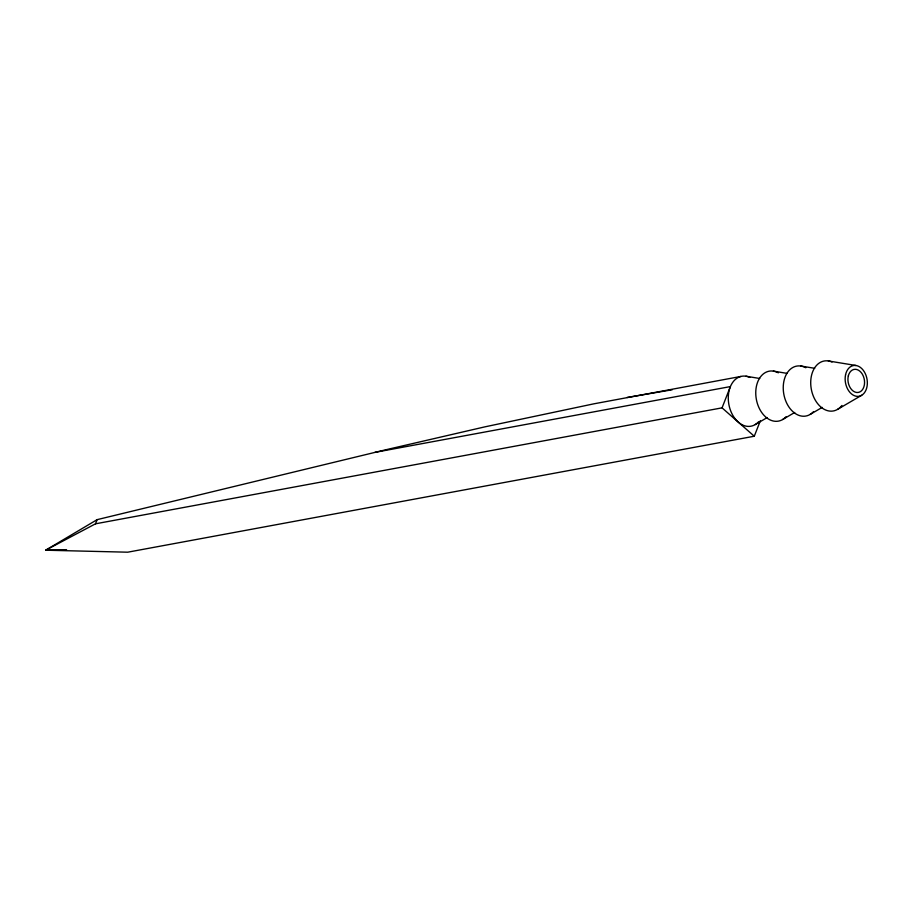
<?xml version="1.0" encoding="UTF-8"?>
<svg xmlns="http://www.w3.org/2000/svg" width="913" height="913" viewBox="0 0 913 913"><rect width="100%" height="100%" fill="white"/><g stroke="black" fill="none" stroke-linecap="round" stroke-linejoin="round"><path stroke-width="1.37" d="M760.392 420.631L754.275 436.231L127.706 552.194L45.65 550.208L95.5 523.811L97.132 519.645L384.613 450.052L484.86 426.862L593.849 403.831L740.911 376.441M95.5 523.811L722.057 407.849L730.389 386.587L374.946 452.369M97.132 519.645L45.65 550.208L66.569 549.66M755.188 424.602L767.217 417.561M782.669 419.512L794.698 412.482M810.151 414.422L822.179 407.392M837.632 409.344L861.701 395.272M626.957 397.497L672.196 389.783M828.353 360.955L855.995 365.497M800.872 366.033L814.693 368.304M773.402 371.123L787.211 373.394M745.921 376.213L759.73 378.484M722.057 407.849L754.275 436.231M758.566 421.806A25.393 17.746 79.5 0 1 728.951 404.881A25.393 17.746 79.5 0 1 749.801 377.377M786.047 416.727A25.393 17.746 79.5 0 1 756.295 399.049A25.393 17.746 79.5 0 1 778.344 372.812M813.529 411.637A25.393 17.746 79.5 0 1 783.776 393.96A25.393 17.746 79.5 0 1 805.825 367.734M841.923 405.463A25.393 17.746 79.5 0 1 811.611 390.661A25.393 17.746 79.5 0 1 832.051 362.027M845.564 374.741A15.624 10.922 79.5 0 0 858.939 396.288A15.624 10.922 79.5 0 0 864.223 371.659A15.624 10.922 79.5 0 0 845.564 374.741M848.314 375.939A11.721 8.194 79.5 0 0 858.003 392.476A11.721 8.194 79.5 0 0 862.408 374.273A11.721 8.194 79.5 0 0 848.314 375.939"/></g></svg>
